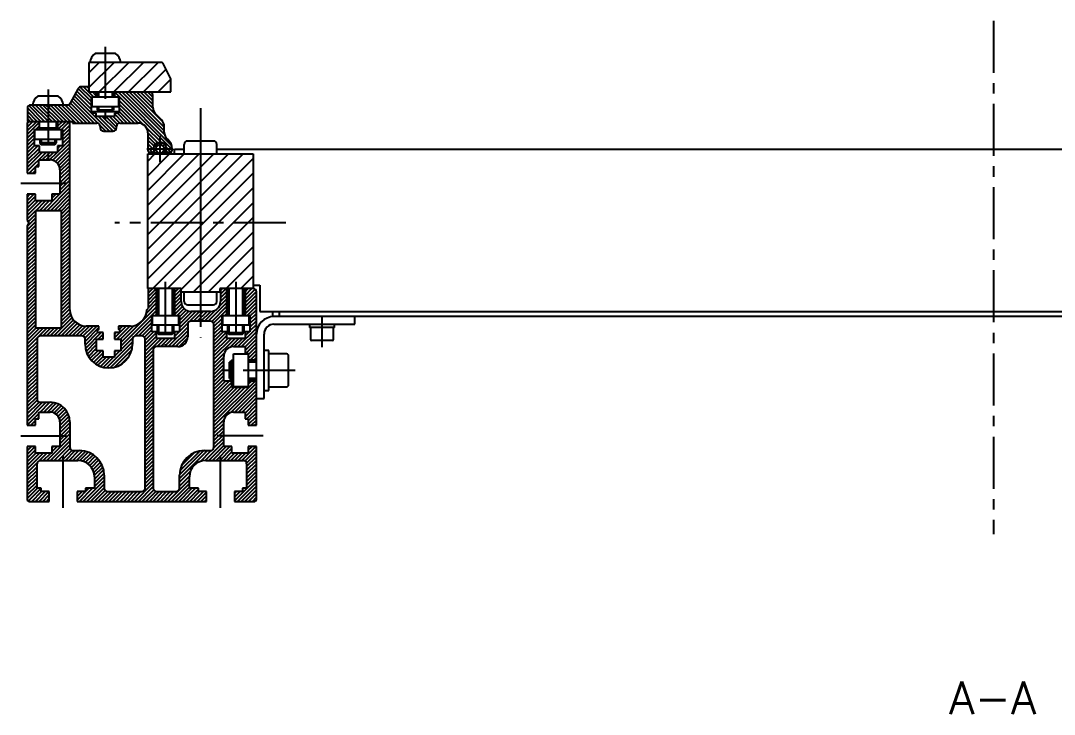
# Model space of a CAD drawing. Extents: x -10 to 3757, y -8 to 1101.
# Drawn here: x 3162.9 to 3478.5, y 3 to 214.8 of the extents above; entities that cross this region are included whole.
import ezdxf

# ---------------------------------------------------------------- set-up
doc = ezdxf.new("R2010")
doc.units = 0
doc.header["$LTSCALE"] = 0.5
doc.linetypes.add('CENTER', pattern=[50.8, 31.75, -6.35, 6.35, -6.35])
for name, color, linetype in [('MSM_CENTER', 1, 'CENTER'), ('MSM_CONTINUOUS', 7, 'CONTINUOUS'), ('MSM_NARROW', 5, 'CONTINUOUS'), ('MSM_PART_NUMBER', 7, 'CONTINUOUS')]:
    doc.layers.add(name, color=color, linetype=linetype)
doc.styles.get("Standard").update_dxf_attribs({"font": 'txt.shx', "height": 10, "bigfont": 'bigfont.shx'})

# ---------------------------------------------------------------- blocks, each defined once
blk = doc.blocks.new('*U142')
at = {"layer": 'MSM_PART_NUMBER'}
blk.add_text('A-A', height=10, dxfattribs=at).set_placement((3446.38, 3))

msp = doc.modelspace()

# ---------------------------------------------------------------- linework, layer by layer
at = {"layer": 'MSM_CENTER'}
for p, q in [((3459.85, 214.75), (3459.85, 58)), ((3188.7, 206.75), (3188.7, 183.5)), ((3171.2, 193.75), (3171.2, 172.5)), ((3217.75, 188), (3217.75, 118)), ((3205.4, 171.6), (3205.4, 179.6)), ((3201.4, 175.6), (3209.4, 175.6)), ((3176.85, 165), (3162.85, 165)), ((3243.85, 153), (3191.65, 153)), ((3207, 135), (3207, 115.75)), ((3228.5, 135), (3228.5, 115.75)), ((3254.85, 124.1), (3254.85, 115.1)), ((3246.65, 108), (3222.85, 108)), ((3162.85, 88), (3176.85, 88)), ((3236.85, 88), (3222.85, 88)), ((3175.85, 66), (3175.85, 82.5)), ((3223.85, 66), (3223.85, 82.5))]:
    msp.add_line(p, q, dxfattribs=at)
at = {"layer": 'MSM_CONTINUOUS'}
for p, q in [((3183.7, 202), (3183.7, 193)), ((3205.58, 202), (3183.7, 202)), ((3191.83, 204.75), (3185.58, 204.75)), ((3208.59, 197.21), (3206.48, 201.45)), ((3208.7, 193), (3208.7, 196.76)), ((3180.42, 194.07), (3177.98, 189.53)), ((3183.7, 194.6), (3181.3, 194.6)), ((3183.7, 193), (3208.7, 193)), ((3185.95, 191.5), (3185.95, 193)), ((3186.2, 193), (3186.2, 191.5)), ((3191.2, 191.5), (3191.2, 193)), ((3191.45, 193), (3191.45, 191.5)), ((3174.33, 191.75), (3168.08, 191.75)), ((3184.45, 191.5), (3192.95, 191.5)), ((3184.45, 186.5), (3184.45, 191.5)), ((3184.7, 188.5), (3184.7, 191.5)), ((3192.7, 191.5), (3192.7, 188.5)), ((3192.95, 191.5), (3192.95, 186.5)), ((3203.2, 188.34), (3203.2, 192)), ((3164.9, 188), (3164.9, 184)), ((3177.1, 189), (3165.9, 189)), ((3171.2, 188.5), (3170.33, 189)), ((3172.07, 189), (3171.2, 188.5)), ((3184.45, 187), (3192.95, 187)), ((3185.95, 186.5), (3184.45, 186.5)), ((3192.7, 188.5), (3184.7, 188.5)), ((3185.95, 185.5), (3185.95, 186.5)), ((3186.2, 188.5), (3186.2, 187.43)), ((3191.2, 187.43), (3186.2, 187.43)), ((3186.2, 187.43), (3186.63, 187)), ((3190.77, 187), (3191.2, 187.43)), ((3191.2, 188.5), (3191.2, 187.43)), ((3191.45, 186.5), (3191.45, 185.5)), ((3192.95, 186.5), (3191.45, 186.5)), ((3205.82, 184.48), (3204.08, 186.22)), ((3164.85, 183.5), (3164.85, 168.25)), ((3164.9, 184), (3178.7, 184)), ((3168.6, 181.5), (3168.6, 184)), ((3173.8, 182), (3173.8, 184)), ((3174.1, 184), (3174.1, 181.5)), ((3177.85, 126.51), (3177.85, 183.5)), ((3178.7, 184), (3178.7, 183.5)), ((3178.7, 183.5), (3186.1, 183.5)), ((3191.45, 185.5), (3185.95, 185.5)), ((3193.1, 183.5), (3198.7, 183.5)), ((3167.1, 176.5), (3167.1, 181.5)), ((3167.1, 181.5), (3175.6, 181.5)), ((3167.2, 178.5), (3167.2, 181.5)), ((3168.6, 182), (3173.8, 182)), ((3168.7, 182), (3168.7, 181.5)), ((3173.7, 181.5), (3173.7, 182)), ((3175.2, 181.5), (3175.2, 178.5)), ((3175.6, 181.5), (3175.6, 176.5)), ((3187.1, 182.5), (3187.1, 182)), ((3188.1, 181), (3191.1, 181)), ((3192.1, 182), (3192.1, 182.5)), ((3201.7, 180.5), (3201.7, 175.1)), ((3206.7, 180.74), (3206.7, 182.36)), ((3175.2, 178.5), (3167.2, 178.5)), ((3168.7, 178.5), (3168.7, 177.43)), ((3173.7, 177.43), (3168.7, 177.43)), ((3168.7, 177.43), (3169.13, 177)), ((3169.13, 177), (3173.27, 177)), ((3173.27, 177), (3173.7, 177.43)), ((3173.7, 178.5), (3173.7, 177.43)), ((3212.75, 174.08), (3212.75, 177)), ((3221.75, 178), (3213.75, 178)), ((3222.75, 174.08), (3222.75, 177)), ((3168.6, 176.5), (3167.1, 176.5)), ((3168.6, 174.5), (3168.6, 176.5)), ((3174.1, 174.5), (3168.6, 174.5)), ((3175.6, 176.5), (3174.1, 176.5)), ((3174.1, 176.5), (3174.1, 174.5)), ((3201.65, 174.08), (3233.85, 174.08)), ((3201.65, 133), (3201.65, 174.08)), ((3202.2, 174.6), (3203.31, 174.6)), ((3207.49, 174.6), (3208.6, 174.6)), ((3209.1, 175.1), (3209.1, 175.6)), ((3209.85, 174.08), (3209.85, 175.5)), ((3209.85, 175.5), (3212.75, 175.5)), ((3217.75, 174.08), (3217.75, 131.92)), ((3222.75, 175.5), (3696.95, 175.5)), ((3233.85, 174.08), (3233.85, 133)), ((3168.35, 170.25), (3168.35, 172.25)), ((3168.35, 172.25), (3171.85, 172.25)), ((3164.85, 168.25), (3167.35, 168.25)), ((3167.35, 168.25), (3167.35, 170.25)), ((3167.35, 170.25), (3168.35, 170.25)), ((3174.85, 169.25), (3174.85, 161.75)), ((3167.35, 161.75), (3164.85, 161.75)), ((3164.85, 161.75), (3164.85, 153.87)), ((3167.35, 159.75), (3167.35, 161.75)), ((3174.85, 161.75), (3172.35, 161.75)), ((3172.35, 161.75), (3172.35, 159.75)), ((3172.35, 159.75), (3167.35, 159.75)), ((3167.35, 156.75), (3167.35, 121)), ((3175.35, 156.75), (3167.35, 156.75)), ((3175.35, 121), (3175.35, 156.75)), ((3164.85, 153.87), (3165.35, 153)), ((3165.35, 153), (3164.85, 152.13)), ((3164.85, 152.13), (3164.85, 91.25)), ((3211.85, 133), (3201.65, 133)), ((3201.75, 133), (3201.75, 126.91)), ((3204.35, 124.75), (3204.35, 133)), ((3204.5, 133), (3204.5, 124.75)), ((3209.5, 124.75), (3209.5, 133)), ((3209.85, 133), (3209.85, 124.75)), ((3211.85, 129), (3211.85, 133)), ((3223.65, 133), (3223.65, 131.92)), ((3233.85, 133), (3223.65, 133)), ((3223.85, 133), (3223.85, 129)), ((3225.85, 124.75), (3225.85, 133)), ((3226, 133), (3226, 124.75)), ((3231, 124.75), (3231, 133)), ((3231.35, 133), (3231.35, 124.75)), ((3233.85, 134), (3235.85, 134)), ((3235.85, 134), (3235.85, 126)), ((3223.65, 131.92), (3211.85, 131.92)), ((3212.75, 129), (3212.75, 131.92)), ((3222.75, 129), (3222.75, 131.92)), ((3234.85, 91.25), (3234.85, 132)), ((3213.75, 128), (3221.75, 128)), ((3202.85, 124.75), (3211.35, 124.75)), ((3202.85, 119.75), (3202.85, 124.75)), ((3203, 124.75), (3203, 121.75)), ((3211, 124.75), (3211, 121.75)), ((3211.35, 124.75), (3211.35, 119.75)), ((3220.85, 126), (3214.85, 126)), ((3224.35, 119.75), (3224.35, 124.75)), ((3224.35, 124.75), (3232.85, 124.75)), ((3224.5, 124.75), (3224.5, 121.75)), ((3232.5, 124.75), (3232.5, 121.75)), ((3232.85, 124.75), (3232.85, 119.75)), ((3235.85, 126), (3683.85, 126)), ((3239.85, 124.4), (3239.85, 126)), ((3679.85, 124.4), (3239.85, 124.4)), ((3241.85, 124.4), (3241.85, 126)), ((3264.85, 122.1), (3264.85, 124.4)), ((3167.35, 121), (3175.35, 121)), ((3186.75, 121.51), (3182.85, 121.51)), ((3186.75, 120.51), (3186.75, 121.51)), ((3192.75, 121.51), (3192.75, 120.51)), ((3196.35, 121.51), (3192.75, 121.51)), ((3211, 121.75), (3203, 121.75)), ((3204.5, 121.75), (3204.5, 119.43)), ((3209.5, 121.75), (3209.5, 119.43)), ((3213.85, 122), (3213.85, 118.25)), ((3220.85, 123), (3214.85, 123)), ((3221.85, 84.5), (3221.85, 122)), ((3232.5, 121.75), (3224.5, 121.75)), ((3226, 121.75), (3226, 119.43)), ((3231, 121.75), (3231, 119.43)), ((3240.15, 122.1), (3264.85, 122.1)), ((3251.05, 122.1), (3251.05, 121.1)), ((3258.65, 121.1), (3251.05, 121.1)), ((3251.35, 121.1), (3251.35, 117.5)), ((3258.35, 117.5), (3258.35, 121.1)), ((3258.65, 121.1), (3258.65, 122.1)), ((3167.85, 117.5), (3167.85, 99.25)), ((3181.5, 118.5), (3168.85, 118.5)), ((3182.5, 116), (3182.5, 117.5)), ((3186.05, 114.01), (3186.05, 117.51)), ((3186.05, 117.51), (3188.05, 117.51)), ((3188.05, 119.51), (3186.75, 119.51)), ((3188.05, 117.51), (3188.05, 119.51)), ((3191.45, 119.51), (3191.45, 117.51)), ((3192.75, 119.51), (3191.45, 119.51)), ((3191.45, 117.51), (3193.45, 117.51)), ((3193.45, 117.51), (3193.45, 114.01)), ((3197, 117.5), (3197, 116)), ((3199.85, 118.5), (3198, 118.5)), ((3200.85, 72), (3200.85, 117.5)), ((3204.35, 119.75), (3202.85, 119.75)), ((3204.35, 117.75), (3204.35, 119.75)), ((3209.85, 117.75), (3204.35, 117.75)), ((3209.5, 119.43), (3204.5, 119.43)), ((3204.5, 119.43), (3204.93, 119)), ((3204.93, 119), (3209.07, 119)), ((3209.07, 119), (3209.5, 119.43)), ((3209.85, 119.75), (3209.85, 117.75)), ((3211.35, 119.75), (3209.85, 119.75)), ((3225.85, 119.75), (3224.35, 119.75)), ((3225.85, 117.75), (3225.85, 119.75)), ((3231.35, 117.75), (3225.85, 117.75)), ((3231, 119.43), (3226, 119.43)), ((3226, 119.43), (3226.43, 119)), ((3226.43, 119), (3230.57, 119)), ((3230.57, 119), (3231, 119.43)), ((3231.35, 119.75), (3231.35, 117.75)), ((3232.85, 119.75), (3231.35, 119.75)), ((3237.15, 99.4), (3237.15, 119.1)), ((3257.95, 117.1), (3251.75, 117.1)), ((3188.05, 114.01), (3186.05, 114.01)), ((3188.05, 112.01), (3188.05, 114.01)), ((3191.45, 114.01), (3191.45, 112.01)), ((3193.45, 114.01), (3191.45, 114.01)), ((3203.35, 114.25), (3203.35, 72)), ((3210.85, 115.25), (3204.35, 115.25)), ((3227.85, 115.25), (3231.35, 115.25)), ((3231.35, 115.25), (3231.35, 113.25)), ((3238.65, 114.1), (3237.15, 114.1)), ((3238.65, 101.9), (3238.65, 114.1)), ((3191.45, 112.01), (3188.05, 112.01)), ((3224.85, 104.75), (3224.85, 112.25)), ((3227.19, 111), (3226.65, 110.46)), ((3227.85, 111), (3227.19, 111)), ((3227.19, 105), (3227.19, 111)), ((3227.85, 103), (3227.85, 113)), ((3227.85, 113), (3232.35, 113)), ((3231.35, 113.25), (3232.35, 113.25)), ((3232.35, 113.25), (3232.35, 102.75)), ((3232.35, 111.25), (3234.85, 111.25)), ((3234.85, 111), (3232.35, 111)), ((3244.05, 113), (3238.65, 113)), ((3244.65, 103.6), (3244.65, 112.4)), ((3226.65, 105.54), (3226.65, 110.46)), ((3227.35, 104.75), (3224.85, 104.75)), ((3226.65, 105.54), (3227.19, 105)), ((3227.85, 105), (3227.19, 105)), ((3227.35, 102.75), (3227.35, 104.75)), ((3232.35, 105), (3234.85, 105)), ((3234.85, 104.75), (3232.35, 104.75)), ((3232.35, 102.75), (3227.35, 102.75)), ((3232.35, 103), (3227.85, 103)), ((3237.15, 101.9), (3238.65, 101.9)), ((3238.65, 103), (3244.05, 103)), ((3168.85, 98.25), (3171.85, 98.25)), ((3234.85, 99.4), (3237.15, 99.4)), ((3168.35, 95.25), (3171.85, 95.25)), ((3168.35, 93.25), (3168.35, 95.25)), ((3227.85, 95.25), (3231.35, 95.25)), ((3231.35, 95.25), (3231.35, 93.25)), ((3167.35, 93.25), (3168.35, 93.25)), ((3167.35, 91.25), (3167.35, 93.25)), ((3174.85, 92.25), (3174.85, 84.75)), ((3177.85, 92.25), (3177.85, 84.5)), ((3224.85, 84.75), (3224.85, 92.25)), ((3231.35, 93.25), (3232.35, 93.25)), ((3232.35, 93.25), (3232.35, 91.25)), ((3164.85, 91.25), (3167.35, 91.25)), ((3232.35, 91.25), (3234.85, 91.25)), ((3164.85, 84.75), (3164.85, 68.5)), ((3167.35, 84.75), (3164.85, 84.75)), ((3167.35, 82.75), (3167.35, 84.75)), ((3172.35, 82.75), (3167.35, 82.75)), ((3172.35, 84.75), (3172.35, 82.75)), ((3174.85, 84.75), (3172.35, 84.75)), ((3178.85, 83.5), (3180.85, 83.5)), ((3218.85, 83.5), (3220.85, 83.5)), ((3227.35, 84.75), (3224.85, 84.75)), ((3227.35, 82.75), (3227.35, 84.75)), ((3232.35, 82.75), (3227.35, 82.75)), ((3232.35, 84.75), (3232.35, 82.75)), ((3234.85, 84.75), (3232.35, 84.75)), ((3234.85, 68.5), (3234.85, 84.75)), ((3167.85, 72), (3167.85, 79.5)), ((3168.85, 80.5), (3180.35, 80.5)), ((3219.35, 80.5), (3230.85, 80.5)), ((3231.85, 79.5), (3231.85, 72)), ((3188.35, 76), (3188.35, 72)), ((3211.35, 72), (3211.35, 76)), ((3185.35, 75.5), (3185.35, 72)), ((3214.35, 72), (3214.35, 75.5)), ((3169.1, 72), (3167.85, 72)), ((3169.1, 71), (3169.1, 72)), ((3171.6, 71), (3169.1, 71)), ((3171.6, 68), (3171.6, 71)), ((3180.1, 71), (3180.1, 68)), ((3182.6, 71), (3180.1, 71)), ((3182.6, 72), (3182.6, 71)), ((3185.35, 72), (3182.6, 72)), ((3189.35, 71), (3199.85, 71)), ((3204.35, 71), (3210.35, 71)), ((3217.1, 72), (3214.35, 72)), ((3217.1, 71), (3217.1, 72)), ((3219.6, 71), (3217.1, 71)), ((3219.6, 68), (3219.6, 71)), ((3230.6, 71), (3228.1, 71)), ((3228.1, 71), (3228.1, 68)), ((3230.6, 72), (3230.6, 71)), ((3231.85, 72), (3230.6, 72)), ((3165.35, 68), (3171.6, 68)), ((3180.1, 68), (3219.6, 68)), ((3228.1, 68), (3234.35, 68))]:
    msp.add_line(p, q, dxfattribs=at)
msp.add_circle((3205.4, 175.6), 1.25, dxfattribs=at)
for centre, radius, start, end in [((3188.61, 201.1), 4.75, 129.7731, 169.0684), ((3188.79, 201.1), 4.75, 10.9316, 50.2269), ((3205.58, 201), 1, 26.5651, 90), ((3207.7, 196.76), 1, 360, 26.5651), ((3181.3, 193.6), 1, 90, 151.8214), ((3202.2, 192), 1, 360, 90), ((3171.11, 188.1), 4.75, 129.7731, 169.0684), ((3171.29, 188.1), 4.75, 10.9316, 50.2269), ((3177.1, 190), 1, 270, 331.8214), ((3165.9, 188), 1, 90, 180), ((3206.2, 188.34), 3, 180, 225), ((3165.35, 183.5), 0.5, 90, 180), ((3177.35, 183.5), 0.5, 360, 90), ((3186.1, 182.5), 1, 360, 90), ((3193.1, 182.5), 1, 90, 180), ((3198.7, 180.5), 3, 0, 90), ((3203.7, 182.36), 3, 0, 45), ((3188.1, 182), 1, 180, 270), ((3191.1, 182), 1, 270, 0), ((3209.7, 180.74), 3, 180, 230.0745), ((3205.4, 175.6), 2, 310.5358, 229.4642), ((3205.4, 175.6), 3.7, 360, 50.0745), ((3213.75, 177), 1, 90, 180), ((3221.75, 177), 1, 0, 90), ((3202.2, 175.1), 0.5, 180, 270), ((3203.31, 174.9), 0.3, 270, 333.3458), ((3207.49, 174.9), 0.3, 206.6542, 270), ((3208.6, 175.1), 0.5, 270, 0), ((3171.85, 169.25), 3, 360, 90), ((3233.85, 132), 1, 360, 90), ((3182.85, 126.51), 5, 180, 270), ((3196.35, 126.51), 5, 270, 360), ((3200.87, 127.38), 1, 298.5701, 331.4299), ((3214.85, 129), 3, 180, 270), ((3213.75, 129), 1, 180, 270), ((3220.85, 129), 3, 270, 0), ((3221.75, 129), 1, 270, 360), ((3240.15, 119.1), 5.3, 90, 180), ((3186.75, 120.01), 0.5, 90, 270), ((3192.75, 120.01), 0.5, 270, 90), ((3214.85, 122), 1, 90, 180), ((3220.85, 122), 1, 360, 90), ((3240.15, 119.1), 3, 90, 180), ((3168.85, 117.5), 1, 90, 180), ((3181.5, 117.5), 1, 0, 90), ((3198, 117.5), 1, 90, 180), ((3199.85, 117.5), 1, 360, 90), ((3210.85, 118.25), 3, 270, 0), ((3251.75, 117.5), 0.4, 180, 270), ((3257.95, 117.5), 0.4, 270, 0), ((3189.75, 116), 7.25, 180, 0), ((3204.35, 114.25), 1, 90, 180), ((3227.85, 112.25), 3, 90, 180), ((3244.05, 112.4), 0.6, 0, 90), ((3244.05, 103.6), 0.6, 270, 360), ((3168.85, 99.25), 1, 180, 270), ((3171.85, 92.25), 6, 0, 90), ((3171.85, 92.25), 3, 360, 90), ((3227.85, 92.25), 3, 90, 180), ((3178.85, 84.5), 1, 180, 270), ((3180.85, 76), 7.5, 0, 90), ((3218.85, 76), 7.5, 90, 180), ((3220.85, 84.5), 1, 270, 0), ((3168.85, 79.5), 1, 90, 180), ((3180.35, 75.5), 5, 0, 90), ((3219.35, 75.5), 5, 90, 180), ((3230.85, 79.5), 1, 360, 90), ((3189.35, 72), 1, 180, 270), ((3199.85, 72), 1, 270, 0), ((3204.35, 72), 1, 180, 270), ((3210.35, 72), 1, 270, 0), ((3165.35, 68.5), 0.5, 180, 270), ((3234.35, 68.5), 0.5, 270, 0)]:
    msp.add_arc(centre, radius, start, end, dxfattribs=at)
at = {"layer": 'MSM_NARROW'}
for p, q in [((3183.7, 198.84), (3186.86, 202)), ((3183.7, 194.35), (3191.35, 202)), ((3186.84, 193), (3195.84, 202)), ((3191.33, 193), (3200.33, 202)), ((3195.82, 193), (3204.82, 202)), ((3200.31, 193), (3207.24, 199.93)), ((3204.8, 193), (3208.69, 196.89)), ((3184.45, 187.68), (3179.6, 192.54)), ((3184.45, 188.81), (3179.99, 193.27)), ((3184.45, 189.93), (3180.38, 194)), ((3184.45, 191.05), (3180.96, 194.54)), ((3185.12, 191.5), (3182.02, 194.6)), ((3183.7, 194.05), (3183.15, 194.6)), ((3185.95, 191.8), (3184.75, 193)), ((3185.95, 192.92), (3185.87, 193)), ((3186.63, 193), (3186.63, 191.5)), ((3190.77, 193), (3190.77, 191.5)), ((3209.1, 175.38), (3191.48, 193)), ((3208.95, 176.66), (3192.6, 193)), ((3206.82, 179.91), (3193.73, 193)), ((3206.7, 181.15), (3194.85, 193)), ((3206.7, 182.27), (3195.97, 193)), ((3206.37, 183.72), (3197.09, 193)), ((3203.22, 188), (3198.22, 193)), ((3203.2, 189.14), (3199.34, 193)), ((3203.2, 190.26), (3200.46, 193)), ((3203.2, 191.38), (3201.58, 193)), ((3184.14, 183.5), (3178.03, 189.61)), ((3185.27, 183.5), (3178.42, 190.35)), ((3186.45, 183.43), (3178.81, 191.08)), ((3184.45, 186.56), (3179.2, 191.81)), ((3191.86, 191.5), (3191.45, 191.91)), ((3200.36, 182.99), (3192.95, 190.41)), ((3167.93, 184), (3164.9, 187.03)), ((3169.05, 184), (3164.91, 188.14)), ((3170.17, 184), (3165.34, 188.83)), ((3171.3, 184), (3166.3, 189)), ((3172.42, 184), (3167.42, 189)), ((3173.54, 184), (3168.54, 189)), ((3174.66, 184), (3169.66, 189)), ((3175.79, 184), (3171.25, 188.53)), ((3176.91, 184), (3171.97, 188.94)), ((3178.03, 184), (3173.03, 189)), ((3179.65, 183.5), (3174.15, 189)), ((3180.78, 183.5), (3175.28, 189)), ((3181.9, 183.5), (3176.4, 189)), ((3183.02, 183.5), (3177.45, 189.07)), ((3190.01, 181), (3184.51, 186.5)), ((3185.95, 186.18), (3185.63, 186.5)), ((3186.63, 188.5), (3186.63, 187)), ((3190.77, 188.5), (3190.77, 187)), ((3194.25, 183.5), (3191.45, 186.3)), ((3195.37, 183.5), (3192.37, 186.5)), ((3198.74, 183.5), (3192.95, 189.29)), ((3197.61, 183.5), (3192.95, 188.16)), ((3196.49, 183.5), (3192.95, 187.04)), ((3164.85, 183.36), (3165.49, 184)), ((3164.85, 182.24), (3166.61, 184)), ((3164.85, 181.11), (3167.74, 184)), ((3164.85, 179.99), (3168.6, 183.74)), ((3166.81, 184), (3164.9, 185.91)), ((3165.68, 184), (3164.9, 184.78)), ((3174.1, 183.63), (3174.47, 184)), ((3174.1, 182.5), (3175.6, 184)), ((3174.22, 181.5), (3176.72, 184)), ((3175.34, 181.5), (3177.7, 183.86)), ((3191.13, 181), (3186.63, 185.5)), ((3191.88, 181.38), (3187.76, 185.5)), ((3192.1, 182.28), (3188.88, 185.5)), ((3192.35, 183.15), (3190, 185.5)), ((3193.12, 183.5), (3191.12, 185.5)), ((3164.85, 178.87), (3167.1, 181.12)), ((3164.85, 177.75), (3167.1, 180)), ((3167.48, 181.5), (3168.6, 182.62)), ((3169.13, 182), (3169.13, 181.5)), ((3173.27, 182), (3173.27, 181.5)), ((3175.6, 180.64), (3177.85, 182.89)), ((3175.6, 179.51), (3177.85, 181.76)), ((3175.6, 178.39), (3177.85, 180.64)), ((3188.89, 181), (3187.03, 182.85)), ((3187.67, 181.1), (3187.2, 181.57)), ((3205.8, 177.56), (3201.19, 182.16)), ((3204.75, 177.49), (3201.7, 180.54)), ((3164.85, 176.62), (3167.1, 178.87)), ((3164.85, 175.5), (3167.1, 177.75)), ((3169.13, 178.5), (3169.13, 177)), ((3172.7, 172.12), (3177.85, 177.27)), ((3173.27, 178.5), (3173.27, 177)), ((3174.1, 174.65), (3177.85, 178.4)), ((3175.6, 177.27), (3177.85, 179.52)), ((3204.04, 177.07), (3201.7, 179.41)), ((3203.57, 176.42), (3201.7, 178.29)), ((3203.4, 175.46), (3201.7, 177.17)), ((3203.42, 175.91), (3205.09, 177.58)), ((3205.49, 176.85), (3206.11, 177.47)), ((3206.26, 176.5), (3206.79, 177.03)), ((3164.85, 174.38), (3167.1, 176.63)), ((3164.85, 173.25), (3168.1, 176.5)), ((3164.85, 172.13), (3168.6, 175.88)), ((3164.85, 171.01), (3168.6, 174.76)), ((3164.85, 169.89), (3169.46, 174.5)), ((3164.85, 168.76), (3170.59, 174.5)), ((3169.46, 172.25), (3171.71, 174.5)), ((3170.58, 172.25), (3172.83, 174.5)), ((3171.7, 172.25), (3173.95, 174.5)), ((3173.47, 171.77), (3177.85, 176.15)), ((3174.08, 171.26), (3177.85, 175.03)), ((3174.1, 175.77), (3174.83, 176.5)), ((3174.53, 170.59), (3177.85, 173.91)), ((3201.65, 171.89), (3203.84, 174.08)), ((3201.65, 167.4), (3208.33, 174.08)), ((3201.65, 162.91), (3212.82, 174.08)), ((3201.65, 158.42), (3217.31, 174.08)), ((3201.65, 153.93), (3221.8, 174.08)), ((3201.65, 149.44), (3226.29, 174.08)), ((3201.65, 144.95), (3230.78, 174.08)), ((3203.15, 174.6), (3201.7, 176.05)), ((3201.96, 174.66), (3201.76, 174.86)), ((3203.53, 174.89), (3204.15, 175.51)), ((3203.97, 174.21), (3204.5, 174.74)), ((3204.96, 174.08), (3205.24, 174.36)), ((3206.09, 174.08), (3207.39, 175.38)), ((3206.64, 175.76), (3207.25, 176.36)), ((3207.64, 174.6), (3207.29, 174.95)), ((3208.74, 174.62), (3207.36, 176)), ((3167.46, 170.25), (3168.35, 171.14)), ((3174.8, 169.74), (3177.85, 172.78)), ((3174.85, 168.66), (3177.85, 171.66)), ((3174.85, 167.54), (3177.85, 170.54)), ((3201.65, 140.46), (3233.85, 172.66)), ((3165.46, 168.25), (3167.35, 170.14)), ((3166.58, 168.25), (3167.35, 169.02)), ((3174.85, 166.42), (3177.85, 169.42)), ((3174.85, 165.29), (3177.85, 168.29)), ((3201.65, 135.97), (3233.85, 168.17)), ((3174.85, 164.17), (3177.85, 167.17)), ((3174.85, 163.05), (3177.85, 166.05)), ((3174.85, 161.93), (3177.85, 164.93)), ((3164.85, 160.91), (3165.69, 161.75)), ((3164.85, 159.78), (3166.82, 161.75)), ((3164.85, 158.66), (3167.35, 161.16)), ((3169.67, 156.75), (3174.67, 161.75)), ((3170.8, 156.75), (3177.85, 163.8)), ((3171.92, 156.75), (3177.85, 162.68)), ((3172.35, 161.67), (3172.43, 161.75)), ((3172.35, 160.55), (3173.55, 161.75)), ((3173.04, 156.75), (3177.85, 161.56)), ((3203.17, 133), (3233.85, 163.68)), ((3164.85, 157.54), (3167.35, 160.04)), ((3164.85, 156.42), (3168.18, 159.75)), ((3164.85, 155.29), (3169.31, 159.75)), ((3167.43, 156.75), (3170.43, 159.75)), ((3168.55, 156.75), (3171.55, 159.75)), ((3174.16, 156.75), (3177.85, 160.44)), ((3175.29, 156.75), (3177.85, 159.31)), ((3175.35, 155.69), (3177.85, 158.19)), ((3207.66, 133), (3233.85, 159.19)), ((3164.85, 154.17), (3167.35, 156.67)), ((3165.15, 153.35), (3167.35, 155.55)), ((3175.35, 154.57), (3177.85, 157.07)), ((3175.35, 153.45), (3177.85, 155.95)), ((3175.35, 152.32), (3177.85, 154.82)), ((3209.85, 130.7), (3233.85, 154.7)), ((3164.85, 151.93), (3167.35, 154.43)), ((3164.85, 150.8), (3167.35, 153.3)), ((3164.85, 149.68), (3167.35, 152.18)), ((3175.35, 151.2), (3177.85, 153.7)), ((3175.35, 150.08), (3177.85, 152.58)), ((3164.85, 148.56), (3167.35, 151.06)), ((3164.85, 147.44), (3167.35, 149.94)), ((3164.85, 146.31), (3167.35, 148.81)), ((3175.35, 148.96), (3177.85, 151.46)), ((3175.35, 147.83), (3177.85, 150.33)), ((3175.35, 146.71), (3177.85, 149.21)), ((3215.56, 131.92), (3233.85, 150.21)), ((3164.85, 145.19), (3167.35, 147.69)), ((3164.85, 144.07), (3167.35, 146.57)), ((3164.85, 142.95), (3167.35, 145.45)), ((3175.35, 145.59), (3177.85, 148.09)), ((3175.35, 144.47), (3177.85, 146.97)), ((3175.35, 143.34), (3177.85, 145.84)), ((3220.05, 131.92), (3233.85, 145.72)), ((3164.85, 141.82), (3167.35, 144.32)), ((3164.85, 140.7), (3167.35, 143.2)), ((3164.85, 139.58), (3167.35, 142.08)), ((3175.35, 142.22), (3177.85, 144.72)), ((3175.35, 141.1), (3177.85, 143.6)), ((3175.35, 139.98), (3177.85, 142.48)), ((3164.85, 138.46), (3167.35, 140.96)), ((3164.85, 137.33), (3167.35, 139.83)), ((3175.35, 138.85), (3177.85, 141.35)), ((3175.35, 137.73), (3177.85, 140.23)), ((3175.35, 136.61), (3177.85, 139.11)), ((3223.85, 131.23), (3233.85, 141.23)), ((3164.85, 136.21), (3167.35, 138.71)), ((3164.85, 135.09), (3167.35, 137.59)), ((3164.85, 133.97), (3167.35, 136.47)), ((3175.35, 135.49), (3177.85, 137.99)), ((3175.35, 134.36), (3177.85, 136.86)), ((3175.35, 133.24), (3177.85, 135.74)), ((3230.11, 133), (3233.85, 136.74)), ((3164.85, 132.84), (3167.35, 135.34)), ((3164.85, 131.72), (3167.35, 134.22)), ((3164.85, 130.6), (3167.35, 133.1)), ((3175.35, 132.12), (3177.85, 134.62)), ((3175.35, 131), (3177.85, 133.5)), ((3201.75, 132.7), (3202.05, 133)), ((3201.75, 131.58), (3203.17, 133)), ((3201.75, 130.46), (3204.29, 133)), ((3204.93, 133), (3204.93, 124.75)), ((3209.07, 133), (3209.07, 124.75)), ((3209.85, 132.94), (3209.91, 133)), ((3209.85, 131.82), (3211.03, 133)), ((3223.85, 132.35), (3224.5, 133)), ((3226.43, 133), (3226.43, 124.75)), ((3230.57, 133), (3230.57, 124.75)), ((3231.35, 131.99), (3232.36, 133)), ((3231.35, 130.87), (3233.48, 133)), ((3231.35, 129.75), (3234.42, 132.82)), ((3164.85, 129.48), (3167.35, 131.98)), ((3164.85, 128.35), (3167.35, 130.85)), ((3164.85, 127.23), (3167.35, 129.73)), ((3175.35, 129.87), (3177.85, 132.37)), ((3175.35, 128.75), (3177.85, 131.25)), ((3175.35, 127.63), (3177.85, 130.13)), ((3201.75, 129.33), (3204.35, 131.93)), ((3201.75, 128.21), (3204.35, 130.81)), ((3201.75, 127.09), (3204.35, 129.69)), ((3209.85, 129.57), (3211.85, 131.57)), ((3209.85, 128.45), (3211.85, 130.45)), ((3223.38, 127.39), (3225.85, 129.86)), ((3223.85, 130.1), (3225.85, 132.1)), ((3223.85, 128.98), (3225.85, 130.98)), ((3231.35, 128.62), (3234.84, 132.11)), ((3231.35, 127.5), (3234.85, 131)), ((3231.35, 126.38), (3234.85, 129.88)), ((3164.85, 126.11), (3167.35, 128.61)), ((3164.85, 124.99), (3167.35, 127.49)), ((3164.85, 123.86), (3167.35, 126.36)), ((3175.35, 126.51), (3177.85, 129.01)), ((3175.35, 125.38), (3177.85, 127.88)), ((3175.35, 124.26), (3177.85, 126.76)), ((3193.45, 115.42), (3204.35, 126.32)), ((3200.05, 123.14), (3204.35, 127.44)), ((3201.24, 125.45), (3204.35, 128.57)), ((3209.85, 127.33), (3211.85, 129.33)), ((3209.85, 126.21), (3211.94, 128.29)), ((3209.85, 125.08), (3212.26, 127.5)), ((3210.64, 124.75), (3212.75, 126.86)), ((3211.35, 124.34), (3213.39, 126.38)), ((3218.99, 123), (3222.46, 126.47)), ((3220.11, 123), (3225.85, 128.74)), ((3221.18, 122.94), (3225.85, 127.61)), ((3221.76, 122.4), (3225.85, 126.49)), ((3231.35, 125.26), (3234.85, 128.76)), ((3231.97, 124.75), (3234.85, 127.63)), ((3232.85, 124.51), (3234.85, 126.51)), ((3164.85, 122.74), (3167.35, 125.24)), ((3164.85, 121.62), (3167.35, 124.12)), ((3172.96, 118.5), (3178.5, 124.05)), ((3174.08, 118.5), (3178.96, 123.38)), ((3175.35, 123.14), (3177.92, 125.71)), ((3175.35, 122.02), (3178.15, 124.81)), ((3197.53, 118.38), (3202.85, 123.7)), ((3203.9, 124.75), (3204.35, 125.2)), ((3211.35, 123.22), (3214.21, 126.07)), ((3211.35, 122.09), (3215.26, 126)), ((3211.35, 120.97), (3216.38, 126)), ((3214.37, 122.87), (3217.5, 126)), ((3215.62, 123), (3218.62, 126)), ((3216.75, 123), (3219.75, 126)), ((3217.87, 123), (3220.87, 126)), ((3221.85, 121.37), (3224.35, 123.87)), ((3225.23, 124.75), (3225.85, 125.37)), ((3232.85, 123.39), (3234.85, 125.39)), ((3232.85, 122.27), (3234.85, 124.27)), ((3232.85, 121.14), (3234.85, 123.14)), ((3164.85, 120.5), (3167.35, 123)), ((3164.85, 119.37), (3167.35, 121.87)), ((3164.85, 118.25), (3167.6, 121)), ((3164.85, 117.13), (3168.72, 121)), ((3164.85, 116.01), (3169.84, 121)), ((3168.3, 118.34), (3170.97, 121)), ((3169.59, 118.5), (3172.09, 121)), ((3170.71, 118.5), (3173.21, 121)), ((3171.83, 118.5), (3174.33, 121)), ((3175.2, 118.5), (3179.5, 122.8)), ((3176.32, 118.5), (3180.14, 122.31)), ((3177.45, 118.5), (3180.87, 121.92)), ((3178.57, 118.5), (3181.71, 121.64)), ((3179.69, 118.5), (3182.7, 121.51)), ((3180.81, 118.5), (3183.82, 121.51)), ((3181.87, 118.43), (3184.94, 121.51)), ((3182.43, 117.87), (3186.06, 121.51)), ((3182.5, 116.82), (3186.75, 121.07)), ((3191.45, 117.91), (3195.04, 121.51)), ((3192.17, 117.51), (3196.17, 121.51)), ((3192.75, 121.46), (3192.8, 121.51)), ((3192.9, 120.48), (3193.92, 121.51)), ((3193.29, 117.51), (3197.4, 121.62)), ((3193.45, 116.54), (3199.71, 122.8)), ((3198.78, 118.5), (3202.85, 122.57)), ((3199.9, 118.5), (3202.85, 121.45)), ((3200.64, 118.12), (3202.85, 120.33)), ((3204.93, 121.75), (3204.93, 119)), ((3207.87, 115.25), (3213.85, 121.23)), ((3209, 115.25), (3213.85, 120.1)), ((3209.07, 121.75), (3209.07, 119)), ((3211.35, 119.85), (3213.98, 122.48)), ((3221.85, 120.25), (3224.35, 122.75)), ((3221.85, 119.12), (3224.35, 121.62)), ((3221.85, 118), (3224.35, 120.5)), ((3226.43, 121.75), (3226.43, 119)), ((3229.2, 115.25), (3234.85, 120.9)), ((3230.57, 121.75), (3230.57, 119)), ((3232.85, 120.02), (3234.85, 122.02)), ((3164.85, 114.88), (3168.01, 118.05)), ((3182.51, 115.71), (3186.43, 119.63)), ((3182.62, 114.7), (3187.43, 119.51)), ((3182.84, 113.8), (3186.05, 117)), ((3186.55, 117.51), (3188.05, 119)), ((3187.68, 117.51), (3188.05, 117.88)), ((3191.45, 119.03), (3191.92, 119.51)), ((3193.45, 114.3), (3197.12, 117.97)), ((3200.85, 117.21), (3203.39, 119.75)), ((3200.85, 116.08), (3204.35, 119.58)), ((3200.85, 114.96), (3204.35, 118.46)), ((3200.85, 113.84), (3204.76, 117.75)), ((3200.85, 112.72), (3205.88, 117.75)), ((3204.51, 115.25), (3207.01, 117.75)), ((3205.63, 115.25), (3208.13, 117.75)), ((3206.75, 115.25), (3209.25, 117.75)), ((3209.85, 119.47), (3210.13, 119.75)), ((3209.85, 118.35), (3211.25, 119.75)), ((3210.12, 115.25), (3213.85, 118.98)), ((3211.27, 115.28), (3213.82, 117.83)), ((3221.85, 116.88), (3224.72, 119.75)), ((3221.85, 115.76), (3225.84, 119.75)), ((3221.85, 114.63), (3225.85, 118.63)), ((3221.85, 113.51), (3226.09, 117.75)), ((3221.85, 112.39), (3227.21, 117.75)), ((3221.85, 111.27), (3228.33, 117.75)), ((3226.74, 115.03), (3229.46, 117.75)), ((3228.08, 115.25), (3230.58, 117.75)), ((3230.32, 115.25), (3234.85, 119.78)), ((3231.35, 119.64), (3231.46, 119.75)), ((3231.35, 118.52), (3232.58, 119.75)), ((3231.35, 115.15), (3234.85, 118.65)), ((3231.35, 114.03), (3234.85, 117.53)), ((3164.85, 113.76), (3167.85, 116.76)), ((3164.85, 112.64), (3167.85, 115.64)), ((3164.85, 111.52), (3167.85, 114.52)), ((3183.16, 112.99), (3186.05, 115.88)), ((3183.55, 112.25), (3186.05, 114.76)), ((3184, 111.59), (3186.42, 114.01)), ((3184.52, 110.98), (3187.54, 114.01)), ((3189.06, 108.79), (3197, 116.72)), ((3190.16, 108.77), (3196.99, 115.59)), ((3191.45, 113.42), (3192.04, 114.01)), ((3191.45, 112.3), (3193.16, 114.01)), ((3191.48, 108.96), (3196.79, 114.27)), ((3200.85, 111.59), (3203.35, 114.09)), ((3231.69, 113.25), (3234.85, 116.41)), ((3232.35, 112.79), (3234.85, 115.29)), ((3232.35, 111.66), (3234.85, 114.16)), ((3164.85, 110.39), (3167.85, 113.39)), ((3164.85, 109.27), (3167.85, 112.27)), ((3164.85, 108.15), (3167.85, 111.15)), ((3185.1, 110.44), (3188.05, 113.39)), ((3185.75, 109.96), (3188.05, 112.27)), ((3186.45, 109.54), (3188.91, 112.01)), ((3187.24, 109.21), (3190.04, 112.01)), ((3188.1, 108.94), (3191.16, 112.01)), ((3193.36, 109.72), (3196.04, 112.4)), ((3200.85, 110.47), (3203.35, 112.97)), ((3200.85, 109.35), (3203.35, 111.85)), ((3200.85, 108.23), (3203.35, 110.73)), ((3221.85, 110.14), (3225.07, 113.36)), ((3221.85, 109.02), (3224.85, 112.02)), ((3221.85, 107.9), (3224.85, 110.9)), ((3232.36, 111.25), (3232.35, 111.26)), ((3233.06, 111.25), (3234.85, 113.04)), ((3234.18, 111.25), (3234.85, 111.92)), ((3164.85, 107.03), (3167.85, 110.03)), ((3164.85, 105.9), (3167.85, 108.9)), ((3164.85, 104.78), (3167.85, 107.78)), ((3200.85, 107.1), (3203.35, 109.6)), ((3200.85, 105.98), (3203.35, 108.48)), ((3200.85, 104.86), (3203.35, 107.36)), ((3221.85, 106.78), (3224.85, 109.78)), ((3221.85, 105.65), (3224.85, 108.65)), ((3221.85, 104.53), (3224.85, 107.53)), ((3227.85, 110.46), (3226.65, 110.46)), ((3234.85, 110.46), (3232.35, 110.46)), ((3164.85, 103.66), (3167.85, 106.66)), ((3164.85, 102.54), (3167.85, 105.54)), ((3164.85, 101.41), (3167.85, 104.41)), ((3200.85, 103.74), (3203.35, 106.24)), ((3200.85, 102.61), (3203.35, 105.11)), ((3221.85, 103.41), (3224.85, 106.41)), ((3221.85, 102.29), (3224.85, 105.29)), ((3221.85, 101.16), (3225.44, 104.75)), ((3221.85, 100.04), (3226.56, 104.75)), ((3221.85, 92.18), (3234.42, 104.75)), ((3221.85, 98.92), (3227.35, 104.42)), ((3227.85, 105.54), (3226.65, 105.54)), ((3234.85, 105.54), (3232.35, 105.54)), ((3232.35, 103.81), (3233.29, 104.75)), ((3164.85, 100.29), (3167.85, 103.29)), ((3164.85, 99.17), (3167.85, 102.17)), ((3164.85, 98.05), (3167.85, 101.05)), ((3200.85, 101.49), (3203.35, 103.99)), ((3200.85, 100.37), (3203.35, 102.87)), ((3200.85, 99.25), (3203.35, 101.75)), ((3221.85, 91.06), (3234.85, 104.06)), ((3221.85, 97.8), (3227.35, 103.3)), ((3221.85, 96.67), (3227.93, 102.75)), ((3221.85, 95.55), (3229.05, 102.75)), ((3221.85, 94.43), (3230.17, 102.75)), ((3221.85, 93.31), (3231.29, 102.75)), ((3227.05, 95.14), (3234.85, 102.94)), ((3228.28, 95.25), (3234.85, 101.82)), ((3164.85, 96.92), (3167.85, 99.92)), ((3164.85, 95.8), (3167.92, 98.87)), ((3164.85, 94.68), (3168.49, 98.32)), ((3164.85, 93.56), (3169.54, 98.25)), ((3164.85, 92.43), (3170.67, 98.25)), ((3168.79, 95.25), (3171.79, 98.25)), ((3169.91, 95.25), (3172.83, 98.17)), ((3171.03, 95.25), (3173.73, 97.94)), ((3200.85, 98.12), (3203.35, 100.62)), ((3200.85, 97), (3203.35, 99.5)), ((3200.85, 95.88), (3203.35, 98.38)), ((3229.41, 95.25), (3234.85, 100.69)), ((3230.53, 95.25), (3234.85, 99.57)), ((3231.35, 94.95), (3234.85, 98.45)), ((3164.85, 91.31), (3168.35, 94.81)), ((3172.14, 95.23), (3174.52, 97.62)), ((3173.03, 95), (3175.23, 97.2)), ((3173.73, 94.58), (3175.86, 96.71)), ((3174.28, 94), (3176.42, 96.14)), ((3174.67, 93.27), (3176.89, 95.49)), ((3174.85, 92.33), (3177.29, 94.77)), ((3200.85, 94.76), (3203.35, 97.26)), ((3200.85, 93.63), (3203.35, 96.13)), ((3200.85, 92.51), (3203.35, 95.01)), ((3231.35, 93.83), (3234.85, 97.33)), ((3231.9, 93.25), (3234.85, 96.2)), ((3232.35, 92.58), (3234.85, 95.08)), ((3165.91, 91.25), (3167.35, 92.69)), ((3167.03, 91.25), (3167.35, 91.57)), ((3167.91, 93.25), (3168.35, 93.69)), ((3174.85, 91.21), (3177.6, 93.95)), ((3174.85, 90.08), (3177.79, 93.03)), ((3174.85, 88.96), (3177.85, 91.96)), ((3200.85, 91.39), (3203.35, 93.89)), ((3200.85, 90.27), (3203.35, 92.77)), ((3200.85, 89.14), (3203.35, 91.64)), ((3221.85, 89.94), (3224.96, 93.05)), ((3221.85, 88.82), (3224.85, 91.82)), ((3232.35, 91.46), (3234.85, 93.96)), ((3233.26, 91.25), (3234.85, 92.84)), ((3234.39, 91.25), (3234.85, 91.71)), ((3174.85, 87.84), (3177.85, 90.84)), ((3174.85, 86.72), (3177.85, 89.72)), ((3174.85, 85.59), (3177.85, 88.59)), ((3200.85, 88.02), (3203.35, 90.52)), ((3200.85, 86.9), (3203.35, 89.4)), ((3221.85, 87.69), (3224.85, 90.69)), ((3221.85, 86.57), (3224.85, 89.57)), ((3221.85, 85.45), (3224.85, 88.45)), ((3170.88, 80.5), (3177.85, 87.47)), ((3172, 80.5), (3177.85, 86.35)), ((3173.12, 80.5), (3177.85, 85.23)), ((3200.85, 85.78), (3203.35, 88.28)), ((3200.85, 84.65), (3203.35, 87.15)), ((3200.85, 83.53), (3203.35, 86.03)), ((3219.14, 80.49), (3224.85, 86.2)), ((3221.83, 84.31), (3224.85, 87.33)), ((3164.85, 84.57), (3165.03, 84.75)), ((3164.85, 83.45), (3166.15, 84.75)), ((3164.85, 82.33), (3167.27, 84.75)), ((3164.85, 81.21), (3167.35, 83.71)), ((3164.85, 80.08), (3167.52, 82.75)), ((3164.85, 78.96), (3168.64, 82.75)), ((3164.85, 77.84), (3169.76, 82.75)), ((3168.6, 80.46), (3170.88, 82.75)), ((3169.76, 80.5), (3172.01, 82.75)), ((3172.35, 84.22), (3172.88, 84.75)), ((3172.35, 83.09), (3174.01, 84.75)), ((3174.25, 80.5), (3177.91, 84.17)), ((3175.37, 80.5), (3178.45, 83.58)), ((3176.49, 80.5), (3179.49, 83.5)), ((3177.61, 80.5), (3180.61, 83.5)), ((3178.74, 80.5), (3181.68, 83.45)), ((3179.86, 80.5), (3182.64, 83.28)), ((3180.94, 80.46), (3183.5, 83.01)), ((3181.86, 80.26), (3184.27, 82.67)), ((3182.66, 79.93), (3184.98, 82.26)), ((3200.85, 82.41), (3203.35, 84.91)), ((3200.85, 81.29), (3203.35, 83.79)), ((3200.85, 80.16), (3203.35, 82.66)), ((3211.35, 76.07), (3218.78, 83.5)), ((3211.35, 74.95), (3219.9, 83.5)), ((3211.47, 77.31), (3217.54, 83.38)), ((3211.94, 78.91), (3215.94, 82.91)), ((3217.76, 80.23), (3221.04, 83.52)), ((3220.27, 80.5), (3224.85, 85.08)), ((3221.39, 80.5), (3225.64, 84.75)), ((3222.51, 80.5), (3226.76, 84.75)), ((3223.64, 80.5), (3227.35, 84.21)), ((3224.76, 80.5), (3227.35, 83.09)), ((3225.88, 80.5), (3228.13, 82.75)), ((3227, 80.5), (3229.25, 82.75)), ((3228.13, 80.5), (3230.38, 82.75)), ((3229.25, 80.5), (3231.5, 82.75)), ((3230.37, 80.5), (3234.62, 84.75)), ((3231.35, 80.36), (3234.85, 83.86)), ((3231.83, 79.71), (3234.85, 82.73)), ((3232.35, 84.72), (3232.38, 84.75)), ((3232.35, 83.6), (3233.5, 84.75)), ((3164.85, 76.72), (3167.89, 79.75)), ((3183.35, 79.5), (3185.63, 81.78)), ((3183.94, 78.97), (3186.21, 81.24)), ((3184.45, 78.36), (3186.74, 80.64)), ((3184.86, 77.65), (3187.2, 79.98)), ((3185.17, 76.83), (3187.6, 79.26)), ((3200.85, 79.04), (3203.35, 81.54)), ((3200.85, 77.92), (3203.35, 80.42)), ((3200.85, 76.8), (3203.35, 79.3)), ((3231.85, 78.61), (3234.85, 81.61)), ((3231.85, 77.49), (3234.85, 80.49)), ((3231.85, 76.37), (3234.85, 79.37)), ((3164.85, 75.59), (3167.85, 78.59)), ((3164.85, 74.47), (3167.85, 77.47)), ((3164.85, 73.35), (3167.85, 76.35)), ((3185.33, 75.87), (3187.93, 78.47)), ((3185.35, 74.77), (3188.18, 77.59)), ((3185.35, 73.64), (3188.32, 76.62)), ((3200.85, 75.67), (3203.35, 78.17)), ((3200.85, 74.55), (3203.35, 77.05)), ((3200.85, 73.43), (3203.35, 75.93)), ((3211.35, 73.83), (3214.62, 77.09)), ((3231.85, 75.24), (3234.85, 78.24)), ((3231.85, 74.12), (3234.85, 77.12)), ((3231.85, 73), (3234.85, 76)), ((3164.85, 72.23), (3167.85, 75.23)), ((3164.85, 71.1), (3167.85, 74.1)), ((3164.85, 69.98), (3167.85, 72.98)), ((3181.95, 68), (3188.35, 74.4)), ((3183.07, 68), (3188.35, 73.28)), ((3185.35, 72.52), (3188.35, 75.52)), ((3197.67, 68), (3203.35, 73.68)), ((3200.85, 72.31), (3203.35, 74.81)), ((3207.77, 68), (3214.35, 74.58)), ((3208.89, 68), (3214.35, 73.46)), ((3211.35, 72.7), (3214.36, 75.71)), ((3228.1, 68.13), (3234.85, 74.88)), ((3229.1, 68), (3234.85, 73.75)), ((3230.22, 68), (3234.85, 72.63)), ((3164.85, 68.86), (3167.99, 72)), ((3165.16, 68.04), (3169.1, 71.99)), ((3166.24, 68), (3169.24, 71)), ((3167.36, 68), (3170.36, 71)), ((3168.48, 68), (3171.48, 71)), ((3169.6, 68), (3171.6, 70)), ((3180.1, 68.39), (3183.71, 72)), ((3180.1, 70.64), (3180.46, 71)), ((3180.1, 69.52), (3181.58, 71)), ((3180.83, 68), (3184.83, 72)), ((3184.2, 68), (3188.35, 72.15)), ((3185.32, 68), (3188.63, 71.31)), ((3186.44, 68), (3189.44, 71)), ((3187.56, 68), (3190.56, 71)), ((3188.69, 68), (3191.69, 71)), ((3189.81, 68), (3192.81, 71)), ((3190.93, 68), (3193.93, 71)), ((3192.05, 68), (3195.05, 71)), ((3193.18, 68), (3196.18, 71)), ((3194.3, 68), (3197.3, 71)), ((3195.42, 68), (3198.42, 71)), ((3196.54, 68), (3199.54, 71)), ((3198.79, 68), (3203.35, 72.56)), ((3199.91, 68), (3203.46, 71.55)), ((3201.03, 68), (3204.08, 71.04)), ((3202.16, 68), (3205.16, 71)), ((3203.28, 68), (3206.28, 71)), ((3204.4, 68), (3207.4, 71)), ((3205.52, 68), (3208.52, 71)), ((3206.65, 68), (3209.65, 71)), ((3210.01, 68), (3214.35, 72.34)), ((3211.14, 68), (3215.14, 72)), ((3212.26, 68), (3216.26, 72)), ((3213.38, 68), (3217.1, 71.72)), ((3214.5, 68), (3217.5, 71)), ((3215.63, 68), (3218.63, 71)), ((3216.75, 68), (3219.6, 70.85)), ((3217.87, 68), (3219.6, 69.73)), ((3228.1, 70.37), (3228.73, 71)), ((3228.1, 69.25), (3229.85, 71)), ((3230.6, 71.75), (3230.85, 72)), ((3231.34, 68), (3234.85, 71.51)), ((3232.46, 68), (3234.85, 70.39)), ((3170.73, 68), (3171.6, 68.87)), ((3218.99, 68), (3219.6, 68.61)), ((3233.59, 68), (3234.85, 69.26))]:
    msp.add_line(p, q, dxfattribs=at)

# ---------------------------------------------------------------- block references
at = {"layer": 'MSM_CONTINUOUS'}
msp.add_blockref('*U142', (0, 0), dxfattribs=at)

doc.saveas('drawing.dxf')
